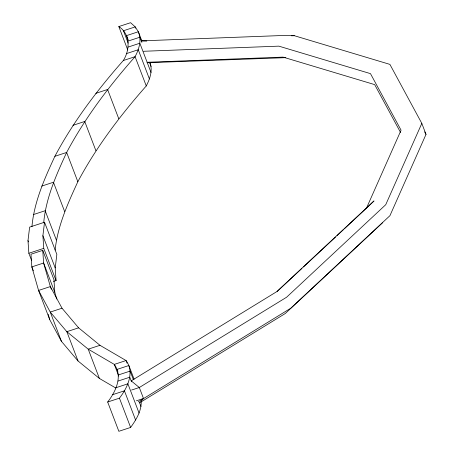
<?xml version="1.0" encoding="UTF-8"?>
<svg xmlns="http://www.w3.org/2000/svg" width="454" height="454" viewBox="0 0 454 454"><rect width="100%" height="100%" fill="white"/><g stroke="black" fill="none" stroke-linecap="round" stroke-linejoin="round"><path stroke-width="0.68" d="M31.922 226.716C34.141 201.865 44.52 178.694 54.877 156.307C73.395 121.513 97.309 90.04 123.306 60.53C130.111 49.94 130.451 33.954 118.812 26.559L130.587 22.7L135.23 26.894L138.339 31.746L141.818 40.854M55.127 250.109C57.59 225.984 67.805 203.517 77.838 181.719C96.356 146.926 120.27 115.452 146.267 85.948C150.013 78.797 152.958 70.154 149.871 62.238M141.239 401.728C141.381 411.341 136.052 419.905 130.627 427.441L118.857 431.3L107.672 402.023C115.611 391.802 123.125 376.349 114.289 364.409L88.218 349.166L66.834 331.687L50.252 312.08L38.567 290.435L31.842 266.884L30.98 254.217L42.75 250.358L53.941 279.63L54.803 292.297L56.727 299.027M31.615 260.5L28.852 253.27L27.989 240.603L29.629 227.119L44.537 222.227L56.846 254.427L55.206 267.917L56.069 280.583L53.476 281.435M43.692 222.857C45.911 198.006 56.29 174.835 66.647 152.448C85.165 117.648 109.079 86.181 135.082 56.671C139.14 49.157 141.83 40.003 138.339 31.746L126.57 35.605L128.306 40.162M56.069 280.583L43.76 248.378L42.897 235.711L44.537 222.227M344.268 228.867L366.486 208.136L401.069 130.196L370.475 73.633L278.858 46.143L143.549 51.279M146.824 41.087L141.285 40.866L284.488 35.435L294.317 35.701L389.895 64.383L421.817 123.392L385.73 204.709L286.553 297.262L139.316 387.512L131.592 390.043M421.817 123.392L426.011 134.373L389.929 215.684L290.747 308.238L138.198 401.847M107.672 402.023L119.442 398.164C127.381 387.943 134.895 372.49 126.059 360.55L99.988 345.307L78.604 327.828L62.022 308.215L50.337 286.576L43.618 263.025L42.75 250.358M366.486 208.136L374.011 200.935L276.889 291.564L131.195 380.866L139.316 387.512L143.509 398.487L139.588 402.823L285.277 313.521L382.399 222.891M277.105 291.542L301.904 268.399M303.454 266.958L335.483 237.062M337.033 235.615L343.235 229.832M128.113 41.07L139.889 37.211L141.875 42.415M128.085 47.085L139.855 43.226L151.046 72.498M126.479 53.595L138.249 49.736L149.44 79.007M123.306 60.53L135.082 56.671L146.267 85.948M95.811 93.342L107.581 89.483L118.772 118.755M72.958 125.327L84.728 121.468L95.919 150.739M54.877 156.307L66.647 152.448L77.838 181.719M41.666 186.112L53.436 182.253L64.627 211.524M33.397 214.577L45.167 210.718L56.358 239.99M28.852 253.27L43.76 248.378M62.022 308.215L50.252 312.08L61.443 341.351L78.02 360.964L99.403 378.443L115.776 388.011M78.604 327.828L66.834 331.687L78.02 360.964M99.988 345.307L88.218 349.166L99.403 378.443M118.352 374.953L130.128 371.094L133.357 379.55M118.023 381.071L129.799 377.212L131.535 381.763M116.116 387.665L127.892 383.806L139.077 413.078M112.654 394.674L124.424 390.815L135.615 420.086M136.427 400.808L143.509 398.487M291.491 35.809L294.317 35.701M147.039 62.283L283.058 57.119L374.669 84.614L400.559 132.472M285.827 57.658L147.601 62.743M424.666 131.887L426.011 134.373M51.336 289.175L50.337 286.576L38.567 290.435L49.758 319.712L61.443 341.351M149.582 62.578L151.074 66.483M135.723 28.193L135.23 26.894L123.454 30.753L128.181 43.113M118.812 26.559L127.761 49.98M134.1 379.181L128.879 365.521L117.104 369.38L117.853 371.332M127.058 363.149L126.059 360.55L114.289 364.409L118.766 376.122M139.492 402.579L140.984 406.483M119.442 398.164L130.627 427.441M42.897 235.711L55.206 267.917M54.803 292.297L43.618 263.025L31.842 266.884L33.335 270.788M27.989 240.603L28.489 241.92M48.22 314.327L49.758 319.712"/></g></svg>
